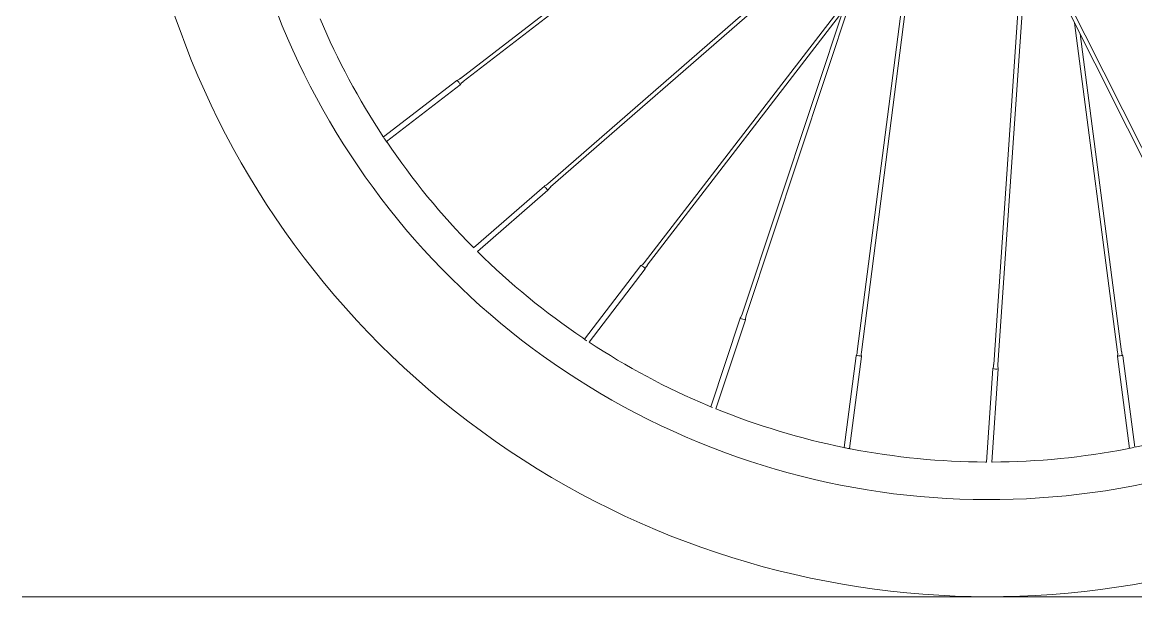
# Model space of a CAD drawing. Header units: inches. Extents: x -26 to 158, y -1 to 132.
# Drawn here: x -26.14 to -9.74, y 87.63 to 96.1 of the extents above; entities that cross this region are included whole.
import ezdxf

# ---------------------------------------------------------------- set-up
doc = ezdxf.new("R2010")
doc.units = ezdxf.units.IN
doc.layers.add('ZANO_R', color=7, linetype='Continuous', lineweight=0)

msp = doc.modelspace()

# ---------------------------------------------------------------- linework, layer by layer
at = {"layer": 'ZANO_R'}
for p, q in [((-14.14004, 99.55078), (-19.68305, 95.27232)), ((-19.64639, 95.22482), (-14.10338, 99.50328)), ((-13.33916, 98.41053), (-15.53342, 91.79603)), ((-15.47647, 91.77714), (-13.28221, 98.39163)), ((-12.94371, 98.18975), (-13.83789, 91.24493)), ((-13.77838, 91.23726), (-12.88421, 98.18209)), ((-13.4728, 98.00768), (-18.39481, 93.71852)), ((-11.57113, 97.94978), (-8.44555, 91.72105)), ((-8.39193, 91.74796), (-11.5175, 97.97669)), ((-18.35539, 93.67329), (-13.50993, 97.89574)), ((-11.38077, 97.57043), (-11.82827, 91.05715)), ((-11.7684, 91.05304), (-11.32787, 97.46502)), ((-13.99419, 96.43597), (-16.97913, 92.5552)), ((-16.93156, 92.51862), (-14.05159, 96.26293)), ((-10.63808, 96.09039), (-10.00463, 91.2356)), ((-9.94514, 91.24336), (-10.55631, 95.92743)), ((-19.73814, 95.24243), (-20.81802, 94.4089)), ((-20.77392, 94.34188), (-19.68925, 95.1791)), ((-18.44838, 93.6851), (-19.4901, 92.77732)), ((-19.43326, 92.72074), (-18.39582, 93.62479)), ((-17.02469, 92.51237), (-17.85764, 91.42943)), ((-17.79005, 91.38608), (-16.96128, 92.46359)), ((-15.56253, 91.74006), (-15.99647, 90.43196)), ((-15.9218, 90.40296), (-15.48659, 91.71488)), ((-13.85571, 91.18484), (-14.02991, 89.83185)), ((-13.95126, 89.81619), (-13.77636, 91.17462)), ((-10.00656, 91.17309), (-9.8298, 89.81838)), ((-9.75135, 89.83549), (-9.92724, 91.18344)), ((-11.84252, 90.99564), (-11.93723, 89.61713)), ((-11.85702, 89.61731), (-11.7627, 90.99015)), ((62.92391, 87.63375), (-26.13863, 87.63375))]:
    msp.add_line(p, q, dxfattribs=at)
at = {"layer": 'ZANO_R', "flags": 128}
for points in [[(-19.68391, 95.27339), (-19.69974, 95.26076), (-19.73802, 95.24304)], [(-19.68821, 95.17872), (-19.66752, 95.20591), (-19.64553, 95.22379)], [(-20.76514, 94.33021), (-20.76658, 94.33209), (-20.77131, 94.33834), (-20.77861, 94.34826), (-20.78751, 94.36085), (-20.79687, 94.37472), (-20.80563, 94.38832), (-20.81288, 94.4001), (-20.81795, 94.40865), (-20.82041, 94.4129), (-20.82028, 94.41267)], [(-18.39568, 93.71968), (-18.42348, 93.69771), (-18.44874, 93.68632)], [(-18.39582, 93.62479), (-18.39848, 93.62652), (-18.40472, 93.63257), (-18.41362, 93.64204), (-18.4238, 93.65346), (-18.43373, 93.66512), (-18.44188, 93.67522), (-18.44703, 93.68224), (-18.44838, 93.6851), (-18.44833, 93.68513)], [(-18.39568, 93.62482), (-18.36789, 93.6614), (-18.35446, 93.67211)], [(-19.48945, 92.77659), (-19.49373, 92.78134), (-19.49745, 92.78555), (-19.49747, 92.78557)], [(-19.42755, 92.71568), (-19.42862, 92.71662), (-19.43364, 92.72107)], [(-15.53367, 91.79617), (-15.55366, 91.75306), (-15.56337, 91.74084)], [(-15.48527, 91.71519), (-15.48553, 91.73496), (-15.47605, 91.77709)], [(-17.82165, 91.40564), (-17.83102, 91.41152), (-17.84496, 91.42069), (-17.85841, 91.42996), (-17.86991, 91.43825), (-17.8783, 91.44451), (-17.88269, 91.44786), (-17.88267, 91.44784)], [(-13.83926, 91.24507), (-13.84152, 91.22496), (-13.85606, 91.18535)], [(-13.77535, 91.1751), (-13.77995, 91.20894), (-13.77704, 91.23714)], [(-11.8297, 91.05734), (-11.83382, 91.02216), (-11.84363, 90.99625)], [(-11.76263, 90.99028), (-11.76884, 91.03579), (-11.76692, 91.05287)], [(-13.93716, 89.81364), (-13.93683, 89.81359), (-13.94066, 89.8141), (-13.94961, 89.81537), (-13.96268, 89.81742), (-13.97835, 89.82019), (-13.99479, 89.82347), (-14.01017, 89.82689), (-14.02282, 89.82996), (-14.03133, 89.83216), (-14.03476, 89.83308), (-14.0345, 89.83301)]]:
    msp.add_lwpolyline(points, dxfattribs=at)
at = {"layer": 'ZANO_R'}
for centre, radius, start, end in [((-11.89898, 100.31436), 12.6811, 94.087833, 13.665694), ((-11.89898, 100.31436), 11.25, 180, 13.589659), ((-11.89898, 100.31436), 10.69667, 202.908804, 213.485571), ((-19.777, 95.17429), 0.07845, 30.480899, 60.298687), ((-19.76496, 95.15879), 0.07838, 15.013393, 44.856453), ((-11.89898, 100.31436), 10.69667, 214.016964, 224.73599), ((-11.89898, 100.31436), 10.69667, 225.265346, 235.986137), ((-17.05634, 92.40561), 0.11135, 31.381171, 73.486051), ((-17.08114, 92.61572), 0.11749, 298.939856, 329.349305), ((-16.85036, 92.43717), 0.1137, 134.866967, 166.416934), ((-15.51039, 91.81303), 0.08958, 234.447031, 260.307563), ((-15.47842, 91.82962), 0.11497, 245.839828, 265.926668), ((-11.89898, 100.31436), 10.69667, 236.582267, 247.234821), ((-10.11945, 91.20625), 0.11739, 343.925754, 14.363807), ((-9.82989, 91.24325), 0.11393, 179.899815, 211.383924), ((-13.835, 91.10924), 0.07838, 75.469115, 105.315268), ((-13.81553, 91.10676), 0.07835, 60.006943, 89.86041), ((-9.95345, 91.07517), 0.1114, 76.390735, 118.476754), ((-11.7888, 91.1933), 0.20478, 254.798275, 277.321762), ((-15.71397, 91.10563), 0.73053, 243.659178, 249.556912), ((-11.89898, 100.31436), 10.69667, 247.908804, 258.483704), ((-11.89898, 100.31436), 10.69667, 281.582267, 292.236121), ((-11.89898, 100.31436), 10.69667, 259.01536, 269.735673), ((-11.89898, 100.31436), 10.69667, 270.264372, 280.983612), ((-9.95718, 90.55228), 0.74491, 277.424224, 285.053986), ((-11.9123, 90.15095), 0.53441, 266.132425, 267.326427), ((-11.88333, 90.11028), 0.49367, 273.055333, 273.916478)]:
    msp.add_arc(centre, radius, start, end, dxfattribs=at)

doc.saveas('drawing.dxf')
